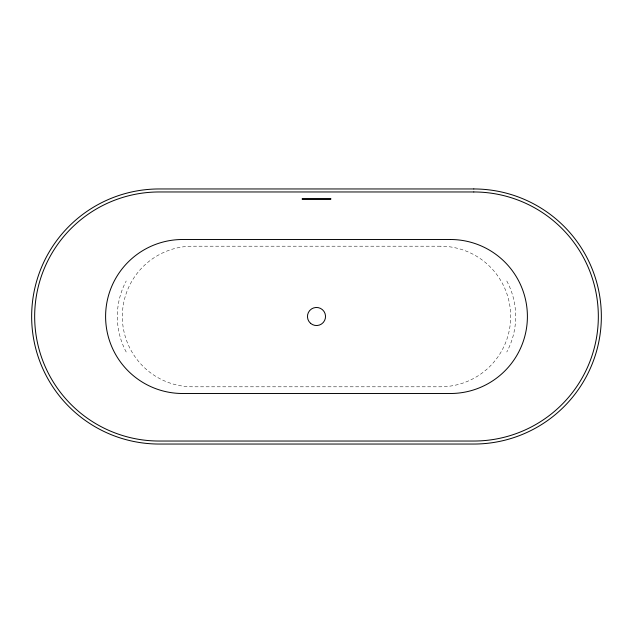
<?xml version="1.0" encoding="UTF-8"?>
<svg xmlns="http://www.w3.org/2000/svg" width="633" height="633" viewBox="0 0 633 633"><rect width="100%" height="100%" fill="white"/><g stroke="black" fill="none" stroke-linecap="round" stroke-linejoin="round"><path stroke-width="0.47" stroke-dasharray="3.17 2.37" d="M506.788 280.997A75.319 75.319 0 0 1 506.788 352.003M126.212 352.003A75.319 75.319 0 0 1 126.212 280.997M440.362 246.197L192.638 246.197A70.303 70.303 0 0 0 122.335 316.5A70.303 70.303 0 0 0 192.638 386.803L440.362 386.803A70.303 70.303 0 0 0 510.665 316.5A70.303 70.303 0 0 0 440.362 246.197"/><path stroke-width="0.95" d="M473.808 188.958L159.192 188.958A127.542 127.542 0 0 0 31.65 316.5A127.542 127.542 0 0 0 159.192 444.042L473.808 444.042A127.542 127.542 0 0 0 601.35 316.5A127.542 127.542 0 0 0 473.808 188.958M473.808 191.965L159.192 191.965A124.535 124.535 0 0 0 34.665 316.5A124.535 124.535 0 0 0 159.192 441.035L473.808 441.035A124.535 124.535 0 0 0 598.335 316.5A124.535 124.535 0 0 0 473.808 191.965M330.727 198.493L302.273 198.493L302.273 199.498L330.727 199.498L330.727 198.493M450.403 239.503L182.597 239.503A76.997 76.997 0 0 0 105.6 316.5A76.997 76.997 0 0 0 182.597 393.497L450.403 393.497A76.997 76.997 0 0 0 527.4 316.5A76.997 76.997 0 0 0 450.403 239.503M310.542 323.297A9.036 9.036 0 0 0 325.362 318.264A9.036 9.036 0 0 0 313.596 307.939A9.036 9.036 0 0 0 310.542 323.297"/></g></svg>
